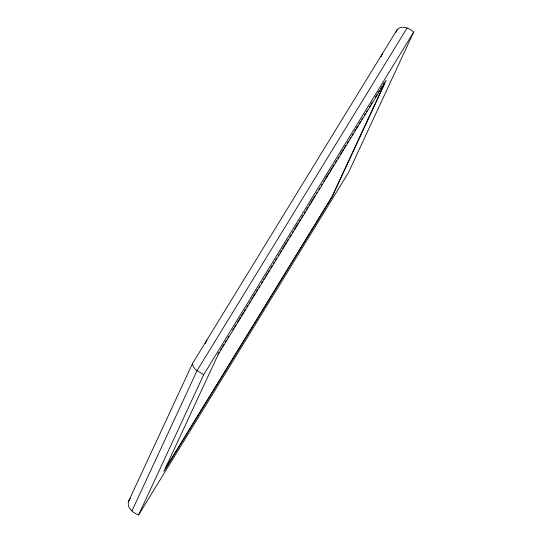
<?xml version="1.0" encoding="UTF-8"?>
<svg xmlns="http://www.w3.org/2000/svg" width="542" height="542" viewBox="0 0 542 542"><rect width="100%" height="100%" fill="white"/><g stroke="black" fill="none" stroke-linecap="round" stroke-linejoin="round"><path stroke-width="0.81" d="M192.6 363.343C192.335 369.454 199.713 371.961 203.738 374.617L138.623 514.9C133.027 512.935 126.55 507.895 128.61 501.194L192.6 363.343L397.076 29.749C401.893 24.647 409.406 28.116 413.682 32.1L348.567 172.383L138.623 514.9M205.215 343.662L206.922 339.976M131.963 510.889L197.085 370.599L407.028 28.082M381.04 56.802L382.754 53.116M395.653 32.811L397.076 29.749M384.441 83.732L332.124 196.441L165.527 468.247M203.738 374.617L413.682 32.1M218.121 353.777L219.002 352.341M220.77 349.454L221.658 348.011M222.538 346.568L223.866 344.407M225.194 342.246L226.515 340.078M227.843 337.917L228.724 336.474M232.708 329.99L233.588 328.547M234.469 327.104L235.797 324.943M237.125 322.775L240.662 317.009M241.542 315.566L243.311 312.687M244.191 311.243L245.519 309.082M246.847 306.914L247.728 305.471M249.056 303.31L250.384 301.149M251.705 298.988L252.592 297.544M253.473 296.101L255.241 293.215M256.129 291.779L257.45 289.611M258.778 287.45L259.659 286.007M261.427 283.127L262.314 281.684M263.636 279.516L264.523 278.08M265.404 276.637L267.172 273.751M268.06 272.308L269.381 270.146M270.709 267.985L272.037 265.824M273.358 263.656L274.245 262.213M275.573 260.052L276.454 258.609M278.222 255.729L279.103 254.286M279.99 252.843L281.318 250.682M282.639 248.521L286.176 242.748M287.057 241.305L288.385 239.144M289.713 236.983L291.04 234.822M292.362 232.653L293.249 231.21M294.57 229.049L298.107 223.284M298.994 221.841L300.315 219.679M301.643 217.518L302.971 215.35M304.292 213.189L305.18 211.746M306.501 209.585L307.829 207.423M309.157 205.255L310.038 203.819M310.925 202.376L312.693 199.49M313.574 198.047L314.902 195.886M316.223 193.724L317.111 192.281M318.879 189.395L319.76 187.952M321.088 185.791L321.968 184.348M323.737 181.468L324.624 180.025M325.505 178.582L329.041 172.817M329.929 171.374L331.69 168.487M332.578 167.044L333.906 164.883M335.227 162.722L336.555 160.561M337.883 158.393L338.764 156.956M340.091 154.788L343.628 149.023M344.509 147.58L345.837 145.419M347.158 143.257L348.486 141.089M349.814 138.928L350.694 137.485M352.022 135.324L353.35 133.163M354.671 131.001L355.559 129.558M356.44 128.115L357.767 125.954M359.095 123.786L360.416 121.625M361.744 119.464L362.625 118.02M364.393 115.134L365.281 113.698M366.602 111.53L367.49 110.087M369.258 107.208L370.139 105.765M371.026 104.321L372.347 102.16M375.443 97.113L377.212 94.227M378.092 92.784L379.42 90.622M380.748 88.461L382.069 86.3M382.957 84.857L384.278 82.696M128.61 501.194L130.351 498.362M218.223 354.393L163.955 471.296L331.914 197.281L386.175 80.379L218.223 354.393"/></g></svg>
